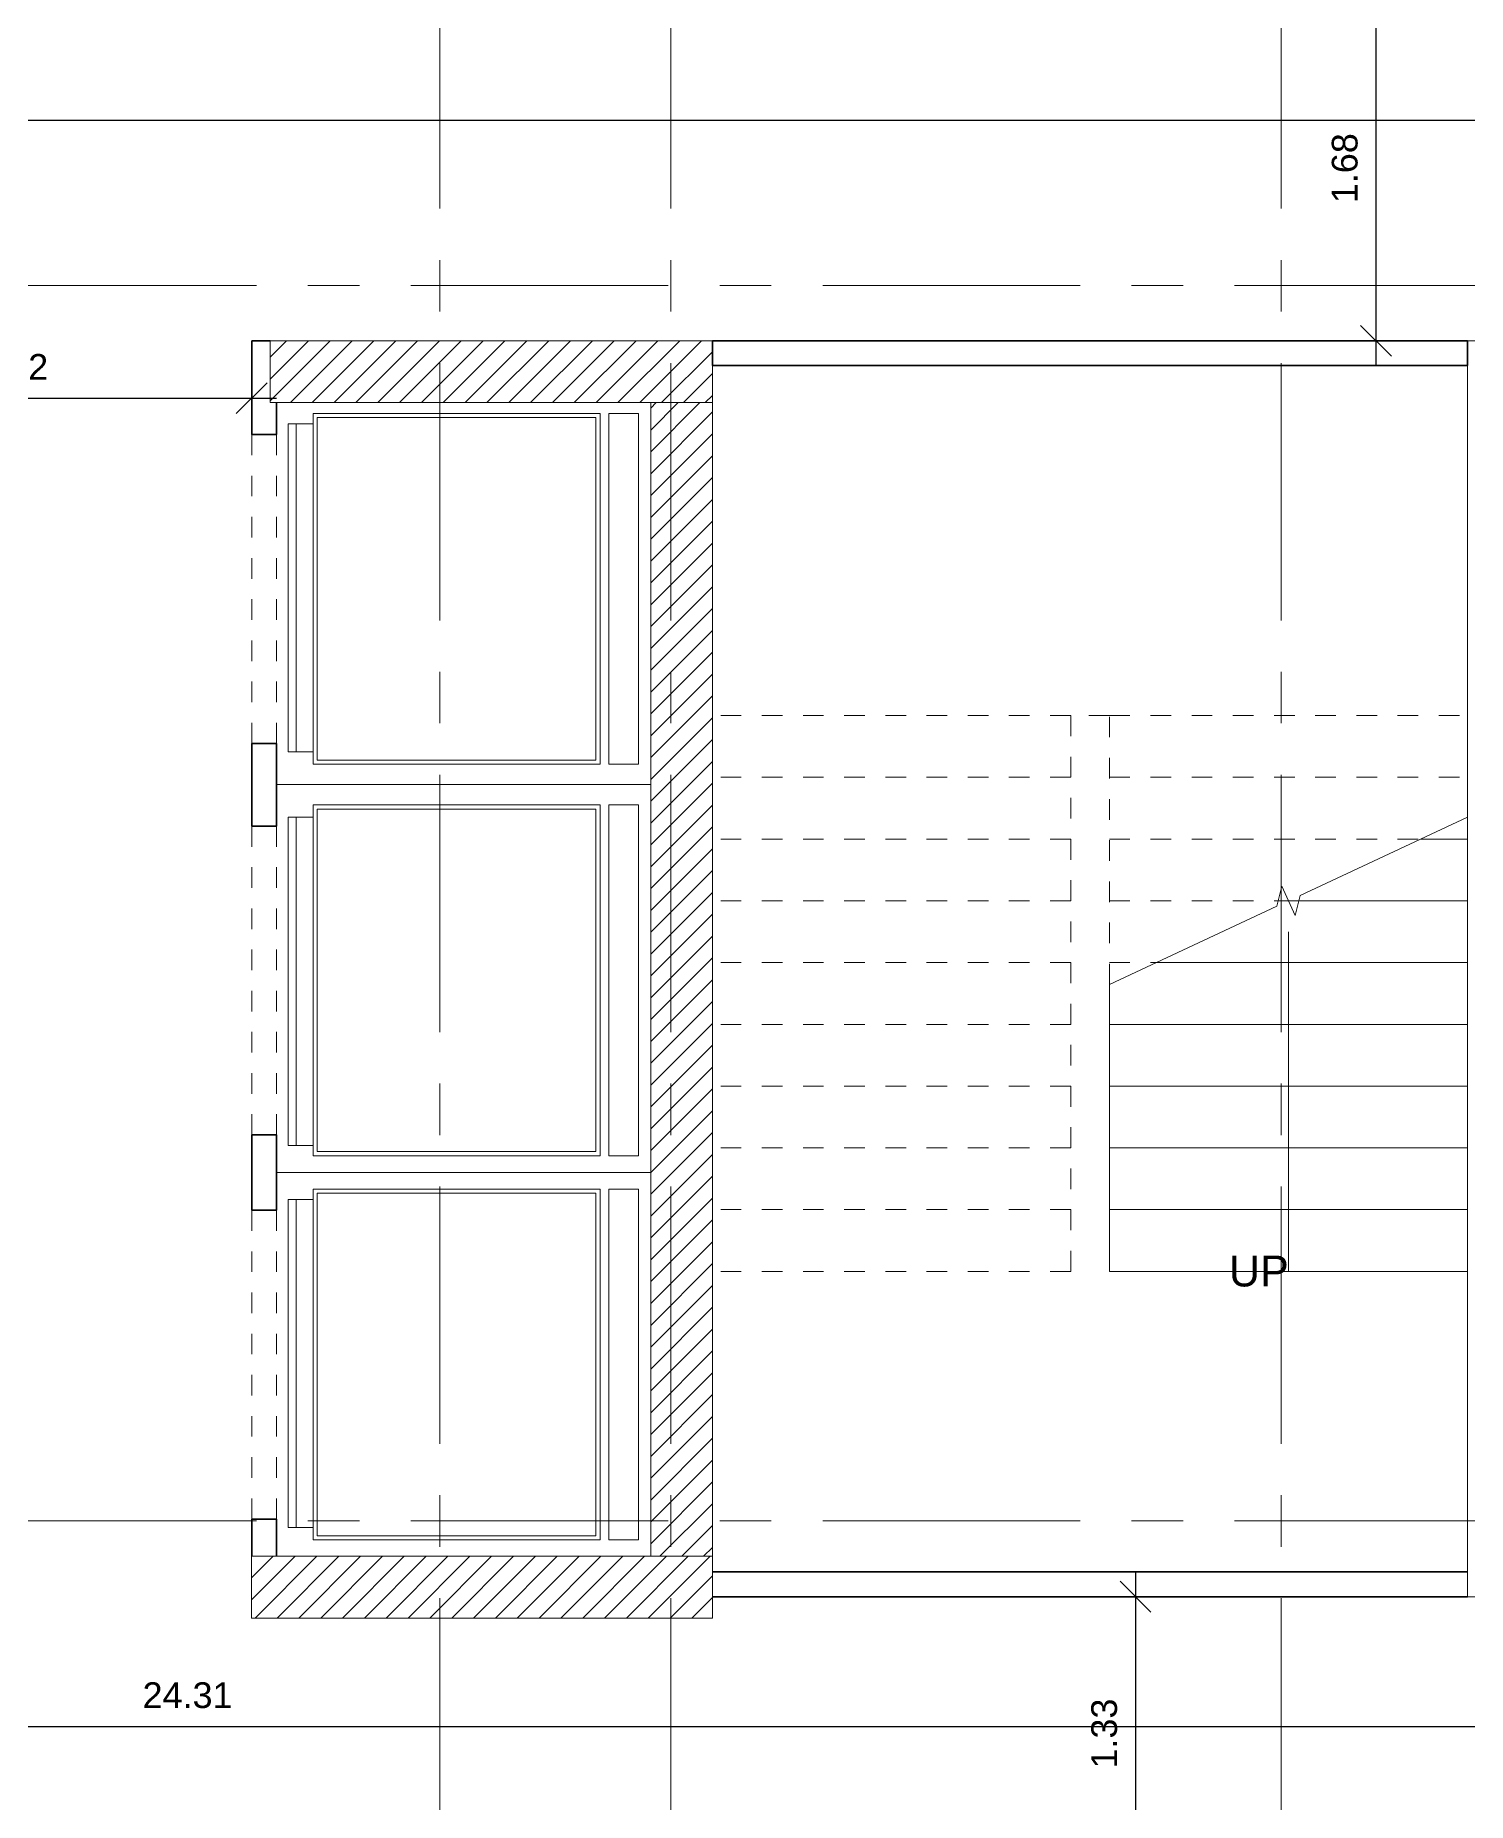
# Model space of a CAD drawing. Header units: metres. Extents: x -22 to 97, y 34 to 77.
# Drawn here: x 2.02 to 8.98, y 49.61 to 58.19 of the extents above; entities that cross this region are included whole.
import ezdxf

# ---------------------------------------------------------------- set-up
doc = ezdxf.new("R2010")
doc.units = ezdxf.units.M
doc.linetypes.add('CENTER', pattern=[2, 1.25, -0.25, 0.25, -0.25])
doc.linetypes.add('Overhead', pattern=[0.003969, 0.002381, -0.001587])
for name, color, linetype, lineweight in [('A-ANNO-DIMS', 211, 'Continuous', 9), ('A-DETL-GENF', 92, 'Overhead', 18), ('A-DETL-MEDM', 33, 'Continuous', 35), ('A-DETL-THIN', 151, 'Continuous', 18), ('A-DOOR', 31, 'Continuous', 18), ('AXIS', 251, 'CENTER', 5), ('I-WALL', 2, 'Continuous', 18), ('S-COLS', 52, 'Continuous', 18), ('S-STRS', 31, 'Continuous', 18), ('S-STRS-ANNO', 31, 'Continuous', 18), ('S-STRS-IDEN', 31, 'Continuous', 18), ('S-STRS-MBND', 31, 'Overhead', 18)]:
    doc.layers.add(name, color=color, linetype=linetype, lineweight=lineweight)
doc.styles.add('Arial', font='arial.ttf', dxfattribs={"height": 0.15})
doc.styles.add('Arial_1', font='arial.ttf', dxfattribs={"height": 0.125})
doc.dimstyles.new('Diagonal_-_2_5mm_Arial', dxfattribs={"dimscale": 0.3048, "dimtxt": 0.127532, "dimasz": 0.492126, "dimexe": 0.393701, "dimexo": 0.246063, "dimgap": 0.287073, "dimtad": 1, "dimrnd": 0.01, "dimzin": 0, "dimdsep": 46, "dimtxsty": 'Arial_1', "dimblk1": 'OBLIQUE', "dimblk2": 'OBLIQUE', "dimsah": 1, "dimcen": 0.09, "dimdle": 0.393701, "dimazin": 0, "dimtfac": 1, "dimtdec": 4, "dimtix": 1, "dimtmove": 0, "dimatfit": 3, "dimfxl": 0, "dimtvp": 1, "dimtolj": 1, "dimtzin": 0, "dimarcsym": 0})

# ---------------------------------------------------------------- blocks, each defined once
blk = doc.blocks.new('M_Concrete-Rectangular-Column - 300 x 450mm-471963-01 Ground Floor Copy 1')
at = {"layer": 'S-COLS'}
h = blk.add_hatch(dxfattribs=at)
h.set_pattern_fill('FP_11', color=256, style=0, pattern_type=2)
h.set_pattern_definition([(45, (-5.159, -2.367), (-0.053033, 0.053033), [])])
h.paths.add_polyline_path([(-0.15, -2.8019), (0.15, -2.8019), (0.15, 2.8019), (-0.15, 2.8019), (-0.15, -2.528)], flags=0)
for p, q in [((0.15, 2.8019), (-0.15, 2.8019)), ((-0.15, 2.8019), (-0.15, -2.8019)), ((0.15, -2.8019), (0.15, 2.8019)), ((-0.15, -2.8019), (0.15, -2.8019))]:
    blk.add_line(p, q, dxfattribs=at)
blk = doc.blocks.new('M_Concrete-Rectangular-Column - 300 x 450mm-471967-01 Ground Floor Copy 1')
at = {"layer": 'S-COLS'}
h = blk.add_hatch(dxfattribs=at)
h.set_pattern_fill('FP_14', color=256, style=0, pattern_type=2)
h.set_pattern_definition([(45, (-4.191, 0.585), (-0.053033, 0.053033), [])])
h.paths.add_polyline_path([(-0.8074, -0.15), (1.119, -0.15), (1.119, 0.15), (-1.119, 0.15), (-1.119, -0.15)], flags=0)
for p, q in [((1.119, 0.15), (-1.119, 0.15)), ((-1.119, 0.15), (-1.119, -0.15)), ((1.119, -0.15), (1.119, 0.15)), ((-1.119, -0.15), (1.119, -0.15))]:
    blk.add_line(p, q, dxfattribs=at)
blk = doc.blocks.new('M_Door-Opening - 150 _ 212-514256-01 Ground Floor Copy 1')
at = {"layer": 'A-DETL-GENF'}
for p, q in [((0.7418, 0.06), (-0.7582, 0.06)), ((-0.7582, -0.06), (0.7418, -0.06))]:
    blk.add_line(p, q, dxfattribs=at)
at = {"layer": 'A-DETL-MEDM'}
for p, q in [((-0.7582, 0.06), (-0.7582, -0.06)), ((0.7418, -0.06), (0.7418, 0.06))]:
    blk.add_line(p, q, dxfattribs=at)
blk = doc.blocks.new('_Oblique')
at = {"color": 0, "linetype": 'ByBlock', "lineweight": -2}
blk.add_line((-0.5, -0.5), (0.5, 0.5), dxfattribs=at)
blk = doc.blocks.new('*D645')
at = {"layer": 'A-ANNO-DIMS', "color": 0, "lineweight": -2}
for p, q in [((-9.5166, 49.9763), (15.037, 49.9763)), ((-9.3966, 50.0073), (-9.3966, 49.8563)), ((14.917, 50.0073), (14.917, 49.8563))]:
    blk.add_line(p, q, dxfattribs=at)
at = {"layer": 'Defpoints', "color": 0}
for p in [(-9.3966, 50.0823), (14.917, 50.0823), (14.917, 49.9763)]:
    blk.add_point(p, dxfattribs=at)
at = {"layer": 'A-ANNO-DIMS', "color": 0, "lineweight": -2, "xscale": 0.15, "yscale": 0.15, "zscale": 0.15, "rotation": 180}
blk.add_blockref('_Oblique', (-9.3966, 49.9763), dxfattribs=at)
at = {"layer": 'A-ANNO-DIMS', "color": 0, "lineweight": -2, "xscale": 0.15, "yscale": 0.15, "zscale": 0.15}
blk.add_blockref('_Oblique', (14.917, 49.9763), dxfattribs=at)
at = {"layer": 'A-ANNO-DIMS', "color": 0, "insert": (2.7602, 50.1276), "char_height": 0.125, "attachment_point": 5, "style": 'Arial_1'}
blk.add_mtext('\\A1;24.31', dxfattribs=at)
blk = doc.blocks.new('*D646')
at = {"layer": 'A-ANNO-DIMS', "color": 0, "lineweight": -2}
for p, q in [((7.3639, 50.7269), (7.3639, 49.157)), ((7.3949, 50.6069), (7.2439, 50.6069)), ((7.3949, 49.277), (7.2439, 49.277))]:
    blk.add_line(p, q, dxfattribs=at)
at = {"layer": 'Defpoints', "color": 0}
for p in [(7.4699, 50.6069), (7.3639, 49.277), (7.4699, 49.277)]:
    blk.add_point(p, dxfattribs=at)
at = {"layer": 'A-ANNO-DIMS', "color": 0, "lineweight": -2, "xscale": 0.15, "yscale": 0.15, "zscale": 0.15}
for p, rotation in [((7.3639, 50.6069), 90), ((7.3639, 49.277), 270)]:
    blk.add_blockref('_Oblique', p, dxfattribs=dict(at, rotation=rotation))
at = {"layer": 'A-ANNO-DIMS', "color": 0, "insert": (7.2125, 49.942), "char_height": 0.125, "attachment_point": 5, "rotation": 90, "style": 'Arial_1'}
blk.add_mtext('\\A1;1.33', dxfattribs=at)
blk = doc.blocks.new('*D654')
at = {"layer": 'A-ANNO-DIMS', "color": 0, "lineweight": -2}
for p, q in [((-9.0288, 57.7798), (11.6171, 57.7798)), ((-8.9088, 57.8108), (-8.9088, 57.6598)), ((11.4971, 57.8108), (11.4971, 57.6598))]:
    blk.add_line(p, q, dxfattribs=at)
at = {"layer": 'Defpoints', "color": 0}
for p in [(-8.9088, 57.8858), (11.4971, 57.8858), (11.4971, 57.7798)]:
    blk.add_point(p, dxfattribs=at)
at = {"layer": 'A-ANNO-DIMS', "color": 0, "lineweight": -2, "xscale": 0.15, "yscale": 0.15, "zscale": 0.15, "rotation": 180}
blk.add_blockref('_Oblique', (-8.9088, 57.7798), dxfattribs=at)
at = {"layer": 'A-ANNO-DIMS', "color": 0, "lineweight": -2, "xscale": 0.15, "yscale": 0.15, "zscale": 0.15}
blk.add_blockref('_Oblique', (11.4971, 57.7798), dxfattribs=at)
at = {"layer": 'A-ANNO-DIMS', "color": 0, "insert": (1.2942, 57.9311), "char_height": 0.125, "attachment_point": 5, "style": 'Arial_1'}
blk.add_mtext('\\A1;20.41', dxfattribs=at)
blk = doc.blocks.new('*D687')
at = {"layer": 'A-ANNO-DIMS', "color": 0, "lineweight": -2}
for p, q in [((8.5321, 56.5869), (8.5321, 58.5048)), ((8.501, 58.3848), (8.6521, 58.3848)), ((8.501, 56.7069), (8.6521, 56.7069))]:
    blk.add_line(p, q, dxfattribs=at)
at = {"layer": 'Defpoints', "color": 0}
for p in [(8.426, 58.3848), (8.5321, 58.3848), (8.426, 56.7069)]:
    blk.add_point(p, dxfattribs=at)
at = {"layer": 'A-ANNO-DIMS', "color": 0, "lineweight": -2, "xscale": 0.15, "yscale": 0.15, "zscale": 0.15}
for p, rotation in [((8.5321, 58.3848), 90), ((8.5321, 56.7069), 270)]:
    blk.add_blockref('_Oblique', p, dxfattribs=dict(at, rotation=rotation))
at = {"layer": 'A-ANNO-DIMS', "color": 0, "insert": (8.3807, 57.5458), "char_height": 0.125, "attachment_point": 5, "rotation": 90, "style": 'Arial_1'}
blk.add_mtext('\\A1;1.68', dxfattribs=at)
blk = doc.blocks.new('*D692')
at = {"layer": 'A-ANNO-DIMS', "color": 0, "lineweight": -2}
for p, q in [((0.635, 56.4284), (3.1916, 56.4284)), ((0.755, 56.4594), (0.755, 56.3084)), ((3.0716, 56.4594), (3.0716, 56.3084))]:
    blk.add_line(p, q, dxfattribs=at)
at = {"layer": 'Defpoints', "color": 0}
for p in [(0.755, 56.5344), (3.0716, 56.5344), (3.0716, 56.4284)]:
    blk.add_point(p, dxfattribs=at)
at = {"layer": 'A-ANNO-DIMS', "color": 0, "lineweight": -2, "xscale": 0.15, "yscale": 0.15, "zscale": 0.15, "rotation": 180}
blk.add_blockref('_Oblique', (0.755, 56.4284), dxfattribs=at)
at = {"layer": 'A-ANNO-DIMS', "color": 0, "lineweight": -2, "xscale": 0.15, "yscale": 0.15, "zscale": 0.15}
blk.add_blockref('_Oblique', (3.0716, 56.4284), dxfattribs=at)
at = {"layer": 'A-ANNO-DIMS', "color": 0, "insert": (1.9133, 56.5797), "char_height": 0.125, "attachment_point": 5, "style": 'Arial_1'}
blk.add_mtext('\\A1;2.32', dxfattribs=at)
blk = doc.blocks.new('rtgr')
at = {"layer": 'AXIS', "linetype": 'CENTER'}
for p, q in [((8812.8308, -620.5822, 0), (8812.8308, -584.1116, 0)), ((8813.952, -620.5822, 0), (8813.952, -584.1116, 0)), ((8816.9172, -620.5822, 0), (8816.9172, -584.1116, 0)), ((8829.9398, -600.956, 0), (8791.7899, -600.956, 0)), ((8829.9398, -606.956, 0), (8791.7899, -606.956, 0))]:
    blk.add_line(p, q, dxfattribs=at)

msp = doc.modelspace()

# ---------------------------------------------------------------- hatches: boundary and pattern name
at = {"layer": 'S-COLS'}
h = msp.add_hatch(dxfattribs=at)
h.set_pattern_fill('FP_5', color=256, style=0, pattern_type=2)
h.set_pattern_definition([(45, (0, 51.23831), (-0.053033, 0.053033), [])])
h.paths.add_polyline_path([(3.16162, 56.40691), (5.30947, 56.40691), (5.30947, 56.70691), (3.16162, 56.70691), (3.16162, 56.42024)], flags=0)

# ---------------------------------------------------------------- linework, layer by layer
at = {"layer": 'A-DETL-THIN'}
for p, q in [((3.37038, 56.35469), (4.76366, 56.35469)), ((3.37038, 54.65077), (3.37038, 56.35469)), ((3.39038, 56.33469), (4.74366, 56.33469)), ((3.39038, 54.67077), (3.39038, 56.33469)), ((4.74366, 56.33469), (4.74366, 54.67077)), ((4.76366, 56.35469), (4.76366, 54.65077)), ((4.80661, 56.35469), (4.95061, 56.35469)), ((4.80661, 54.65077), (4.80661, 56.35469)), ((4.95061, 56.35469), (4.95061, 54.65077)), ((3.24961, 56.30461), (3.37038, 56.30461)), ((3.24961, 54.71077), (3.24961, 56.30461)), ((3.28791, 56.30461), (3.28791, 54.71077)), ((3.37038, 56.30461), (3.37038, 54.71077)), ((3.37038, 54.71077), (3.24961, 54.71077)), ((4.76366, 54.65077), (3.37038, 54.65077)), ((4.74366, 54.67077), (3.39038, 54.67077)), ((4.95061, 54.65077), (4.80661, 54.65077)), ((5.00947, 54.55177), (3.19157, 54.55177)), ((3.37038, 54.45278), (3.37038, 52.74886)), ((4.76366, 54.45278), (3.37038, 54.45278)), ((3.39038, 54.43278), (3.39038, 52.76886)), ((4.74366, 54.43278), (3.39038, 54.43278)), ((4.74366, 52.76886), (4.74366, 54.43278)), ((4.76366, 52.74886), (4.76366, 54.45278)), ((4.80661, 54.45278), (4.80661, 52.74886)), ((4.95061, 54.45278), (4.80661, 54.45278)), ((4.95061, 52.74886), (4.95061, 54.45278)), ((3.24961, 54.39278), (3.24961, 52.79894)), ((3.37038, 54.39278), (3.24961, 54.39278)), ((3.28791, 52.79894), (3.28791, 54.39278)), ((3.37038, 52.79894), (3.37038, 54.39278)), ((3.24961, 52.79894), (3.37038, 52.79894)), ((3.37038, 52.74886), (4.76366, 52.74886)), ((3.39038, 52.76886), (4.74366, 52.76886)), ((4.80661, 52.74886), (4.95061, 52.74886)), ((5.00947, 52.66792), (3.19157, 52.66792)), ((3.37038, 52.58697), (4.76366, 52.58697)), ((3.37038, 50.88306), (3.37038, 52.58697)), ((3.39038, 52.56697), (4.74366, 52.56697)), ((3.39038, 50.90306), (3.39038, 52.56697)), ((4.74366, 52.56697), (4.74366, 50.90306)), ((4.76366, 52.58697), (4.76366, 50.88306)), ((4.80661, 52.58697), (4.95061, 52.58697)), ((4.80661, 50.88306), (4.80661, 52.58697)), ((4.95061, 52.58697), (4.95061, 50.88306)), ((3.24961, 52.5369), (3.37038, 52.5369)), ((3.24961, 50.94306), (3.24961, 52.5369)), ((3.28791, 52.5369), (3.28791, 50.94306)), ((3.37038, 52.5369), (3.37038, 50.94306)), ((3.37038, 50.94306), (3.24961, 50.94306)), ((4.76366, 50.88306), (3.37038, 50.88306)), ((4.74366, 50.90306), (3.39038, 50.90306)), ((4.95061, 50.88306), (4.80661, 50.88306))]:
    msp.add_line(p, q, dxfattribs=at)
at = {"layer": 'I-WALL', "lineweight": 35}
for p, q in [((3.07157, 56.70691), (3.07157, 56.25191)), ((3.16162, 56.70691), (3.07157, 56.70691)), ((8.97712, 56.70691), (5.30947, 56.70691)), ((5.30947, 56.70691), (5.30947, 56.58691)), ((8.97712, 56.58691), (8.97712, 56.70691)), ((5.30947, 56.58691), (8.97712, 56.58691)), ((3.19157, 56.25191), (3.19157, 56.40691)), ((3.07157, 54.75191), (3.07157, 54.35001)), ((3.19157, 54.35001), (3.19157, 54.75191)), ((3.07157, 52.85001), (3.07157, 52.4842)), ((3.19157, 52.4842), (3.19157, 52.85001)), ((3.07157, 50.9842), (3.07157, 50.80306)), ((3.19157, 50.80306), (3.19157, 50.9842)), ((8.97712, 50.72691), (5.30947, 50.72691)), ((5.30947, 50.60691), (8.97712, 50.60691))]:
    msp.add_line(p, q, dxfattribs=at)
at = {"layer": 'I-WALL'}
for p, q in [((3.16162, 56.40691), (3.16162, 56.70691)), ((3.19157, 56.40691), (3.16162, 56.40691)), ((8.97712, 50.60691), (8.97712, 50.72691))]:
    msp.add_line(p, q, dxfattribs=at)
at = {"layer": 'S-COLS'}
for p, q in [((5.30947, 56.70691), (3.16162, 56.70691)), ((3.16162, 56.70691), (3.16162, 56.40691)), ((5.30947, 56.40691), (5.30947, 56.70691)), ((9.27712, 56.70691), (8.97712, 56.70691)), ((8.97712, 56.70691), (8.97712, 54.3926)), ((3.16162, 56.40691), (3.19157, 56.40691)), ((3.19157, 56.40691), (5.00947, 56.40691)), ((8.97712, 54.28691), (8.97712, 50.72691)), ((8.97712, 50.72691), (8.97712, 50.60691)), ((8.97712, 50.60691), (9.27712, 50.60691))]:
    msp.add_line(p, q, dxfattribs=at)
at = {"layer": 'S-STRS'}
for p, q in [((8.97712, 54.28691), (8.97712, 54.3926)), ((8.75047, 54.28691), (8.97712, 54.28691)), ((8.05689, 53.98691), (8.10712, 53.98691)), ((8.15734, 53.98691), (8.97712, 53.98691)), ((7.46377, 53.68691), (8.97712, 53.68691)), ((7.23712, 53.38691), (7.23712, 53.58123)), ((7.23712, 53.08691), (7.23712, 53.38691)), ((7.23712, 53.38691), (8.97712, 53.38691)), ((7.23712, 52.78691), (7.23712, 53.08691)), ((7.23712, 53.08691), (8.97712, 53.08691)), ((7.23712, 52.48691), (7.23712, 52.78691)), ((7.23712, 52.78691), (8.97712, 52.78691)), ((7.23712, 52.18691), (7.23712, 52.48691)), ((7.23712, 52.48691), (8.97712, 52.48691)), ((7.23712, 52.18691), (8.97712, 52.18691))]:
    msp.add_line(p, q, dxfattribs=at)
at = {"layer": 'S-STRS', "linetype": 'Overhead'}
for p, q in [((8.75047, 54.28691), (8.97712, 54.28691)), ((8.05689, 53.98691), (8.10712, 53.98691)), ((8.15734, 53.98691), (8.97712, 53.98691)), ((7.46377, 53.68691), (8.97712, 53.68691)), ((7.23712, 53.38691), (8.97712, 53.38691)), ((7.23712, 53.08691), (8.97712, 53.08691)), ((7.23712, 52.78691), (8.97712, 52.78691)), ((7.23712, 52.48691), (8.97712, 52.48691)), ((7.23712, 52.18691), (8.97712, 52.18691))]:
    msp.add_line(p, q, dxfattribs=at)
at = {"layer": 'S-STRS-ANNO'}
for p, q in [((8.10712, 53.68691), (8.10712, 53.83691)), ((8.10712, 53.38691), (8.10712, 53.68691)), ((8.10712, 53.08691), (8.10712, 53.38691)), ((8.10712, 52.78691), (8.10712, 53.08691)), ((8.10712, 52.48691), (8.10712, 52.78691)), ((8.10712, 52.18691), (8.10712, 52.48691))]:
    msp.add_line(p, q, dxfattribs=at)
at = {"layer": 'S-STRS-MBND'}
for p, q in [((5.30947, 56.58691), (5.30947, 52.18691)), ((8.97712, 56.58691), (5.30947, 56.58691)), ((8.97712, 56.50397), (8.97712, 56.58691)), ((7.04947, 54.88691), (5.30947, 54.88691)), ((7.04947, 54.88691), (5.30947, 54.88691)), ((7.04947, 54.88691), (7.04947, 52.18691)), ((7.23712, 54.88691), (7.04947, 54.88691)), ((7.23712, 53.58123), (7.23712, 54.88691)), ((7.23712, 54.88691), (8.97712, 54.88691)), ((7.23712, 54.88691), (8.97712, 54.88691)), ((7.04947, 54.58691), (5.30947, 54.58691)), ((7.04947, 54.58691), (5.30947, 54.58691)), ((7.23712, 54.58691), (8.97712, 54.58691)), ((7.23712, 54.58691), (8.97712, 54.58691)), ((7.04947, 54.28691), (5.30947, 54.28691)), ((7.04947, 54.28691), (5.30947, 54.28691)), ((7.23712, 54.28691), (8.75047, 54.28691)), ((7.23712, 54.28691), (8.75047, 54.28691)), ((7.04947, 53.98691), (5.30947, 53.98691)), ((7.04947, 53.98691), (5.30947, 53.98691)), ((7.23712, 53.98691), (8.05689, 53.98691)), ((7.23712, 53.98691), (8.05689, 53.98691)), ((8.10712, 53.98691), (8.15734, 53.98691)), ((8.10712, 53.98691), (8.15734, 53.98691)), ((7.04947, 53.68691), (5.30947, 53.68691)), ((7.04947, 53.68691), (5.30947, 53.68691)), ((7.23712, 53.68691), (7.46377, 53.68691)), ((7.23712, 53.68691), (7.46377, 53.68691)), ((7.04947, 53.38691), (5.30947, 53.38691)), ((7.04947, 53.38691), (5.30947, 53.38691)), ((7.04947, 53.08691), (5.30947, 53.08691)), ((7.04947, 53.08691), (5.30947, 53.08691)), ((7.04947, 52.78691), (5.30947, 52.78691)), ((7.04947, 52.78691), (5.30947, 52.78691)), ((7.04947, 52.48691), (5.30947, 52.48691)), ((7.04947, 52.48691), (5.30947, 52.48691)), ((7.04947, 52.18691), (5.30947, 52.18691))]:
    msp.add_line(p, q, dxfattribs=at)
at = {"layer": 'S-STRS-MBND', "linetype": 'Continuous'}
for p, q in [((8.97712, 54.3926), (8.16376, 54.01333)), ((8.0741, 54.05772), (8.05047, 53.9605)), ((8.14014, 53.91611), (8.0741, 54.05772)), ((8.16376, 54.01333), (8.14014, 53.91611)), ((8.05047, 53.9605), (7.23712, 53.58123))]:
    msp.add_line(p, q, dxfattribs=at)

# ---------------------------------------------------------------- block references
at = {"layer": 'A-ANNO-DIMS'}
msp.add_blockref('rtgr', (-8808.84499, 657.93152, -0.00003), dxfattribs=at)
at = {"layer": 'A-DOOR', "rotation": 89.99999999999991}
for p in [(3.13157, 55.5101), (3.13157, 53.6082), (3.13157, 51.74239)]:
    msp.add_blockref('M_Door-Opening - 150 _ 212-514256-01 Ground Floor Copy 1', p, dxfattribs=at)
at = {"layer": 'S-COLS'}
for name, p in [('M_Concrete-Rectangular-Column - 300 x 450mm-471963-01 Ground Floor Copy 1', (5.15947, 53.60499)), ('M_Concrete-Rectangular-Column - 300 x 450mm-471967-01 Ground Floor Copy 1', (4.19052, 50.6531))]:
    msp.add_blockref(name, p, dxfattribs=at)

# ---------------------------------------------------------------- texts
at = {"layer": 'S-STRS-IDEN', "insert": (7.81752, 52.26393), "char_height": 0.15, "width": 0.347516, "attachment_point": 1, "line_spacing_factor": 0.941778, "style": 'Arial'}
msp.add_mtext('UP', dxfattribs=at)

# ---------------------------------------------------------------- dimensions: what is measured, and where the dimension line sits
at = {"layer": 'A-ANNO-DIMS'}
for base, p1, p2, override, picture, middle in [((8.53206, 58.38477), (8.42599, 56.70691), (8.42599, 58.38477), {"dimpost": '<>', "dimfxl": 1.677855}, '*D687', (8.38074, 57.54584)), ((7.36386, 49.27702), (7.46992, 50.60691), (7.46992, 49.27702), {"dimpost": '<>', "dimfxl": 1.329896}, '*D646', (7.21249, 49.94197))]:
    dim = msp.add_linear_dim(base=base, p1=p1, p2=p2, angle=90, dimstyle='Diagonal_-_2_5mm_Arial', override=override, dxfattribs=at)
    dim.commit()
    dim.dimension.update_dxf_attribs({"geometry": picture, "text_midpoint": middle})
for base, p1, p2, override, picture, middle in [((11.49715, 57.77975), (-8.90883, 57.88582), (11.49715, 57.88582), {"dimpost": '<>', "dimfxl": 20.405975}, '*D654', (1.29416, 57.93108)), ((3.07157, 56.42838), (0.75505, 56.53445), (3.07157, 56.53445), {"dimpost": '<>', "dimfxl": 2.316518}, '*D692', (1.91331, 56.57974)), ((14.917, 49.97628), (-9.39658, 50.08234), (14.917, 50.08234), {"dimpost": '<>', "dimfxl": 24.313575}, '*D645', (2.76021, 50.12764))]:
    dim = msp.add_linear_dim(base=base, p1=p1, p2=p2, dimstyle='Diagonal_-_2_5mm_Arial', override=override, dxfattribs=at)
    dim.commit()
    dim.dimension.update_dxf_attribs({"geometry": picture, "text_midpoint": middle})

doc.saveas('drawing.dxf')
